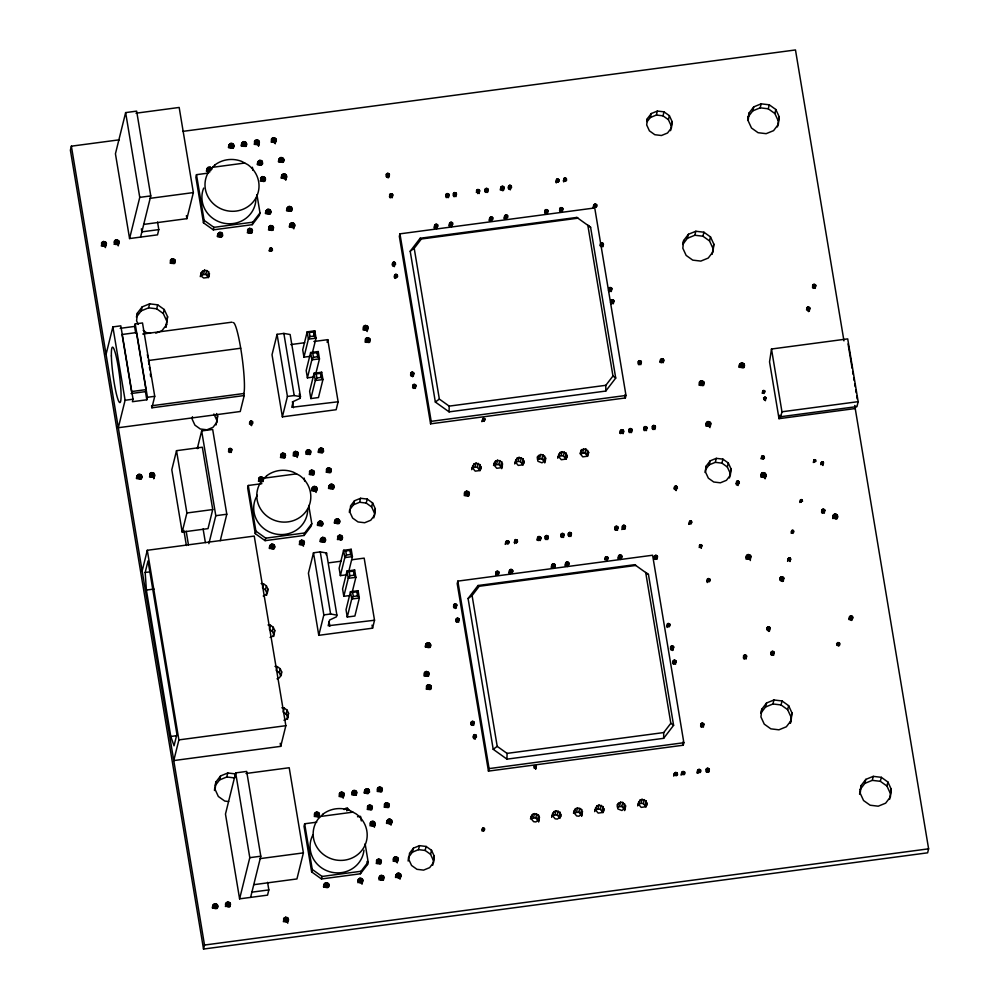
<?xml version="1.0" encoding="UTF-8"?>
<svg xmlns="http://www.w3.org/2000/svg" width="999" height="999" viewBox="0 0 999 999"><rect width="100%" height="100%" fill="white"/><g stroke="black" fill="none" stroke-linecap="round" stroke-linejoin="round"><path stroke-width="1.5" d="M449.1 411.875L449.175 406.118L439.348 399.088L414.21 248.289L421.328 239.011L577.996 218.182L576.835 217.42L420.167 238.249L410.202 251.236L435.339 402.035L449.1 411.875L605.769 391.059L615.721 378.072L590.596 227.26L587.824 225.212L612.961 376.024L615.721 378.072M506.968 759.14L507.042 753.383L497.215 746.365L472.09 595.554L479.195 586.276L635.864 565.446L634.702 564.685L478.034 585.514L468.081 598.501L493.206 749.3L506.968 759.14L663.648 738.323L673.601 725.336L648.463 574.525L645.691 572.477L670.829 723.288L673.601 725.336M605.769 391.059L605.844 385.302L612.961 376.024M663.648 738.323L663.723 732.567L670.829 723.288M106.481 243.581L105.569 245.879L103.034 246.216L101.948 245.442L101.536 242.994L103.534 241.483L105.944 242.407L105.832 246.254M119.193 241.895L118.269 244.181L115.734 244.518L114.648 243.756L114.248 241.308L116.246 239.785L118.644 240.722L119.193 241.895L118.207 245.891M166.084 327.11L167.582 316.708L164.261 309.528L157.68 304.82L149.6 303.846L142.183 306.88L137.412 313.087L136.588 320.829L138.249 324.413M137.038 475.749L137.45 478.196L138.524 478.971L141.071 478.621L141.846 477.609L141.446 475.162L139.036 474.238L137.038 475.749L136.376 478.409M165.921 326.885L167.582 316.708M175.325 260.851L174.413 263.137L171.865 263.474L170.792 262.7L170.379 260.264L172.377 258.741L174.788 259.678L174.663 263.511M154.545 475.924L154.146 473.476L153.059 472.702L150.524 473.039L149.738 474.063L150.15 476.511L151.224 477.272L153.771 476.935L154.545 475.924L153.896 478.583M211.988 169.156L210.364 167.208L207.817 167.545L207.043 168.569L207.442 171.004L209.852 171.94M201.249 272.652L201.923 276.735L203.721 278.022L207.954 277.46L209.253 275.761L208.579 271.678L204.57 270.13L201.249 272.652L200.262 276.648M192.47 416.72L192.195 419.255L194.917 425.149L200.312 428.996L206.943 429.795L213.024 427.31L216.92 422.215L217.607 415.884L216.521 413.524M217.907 233.778L218.319 236.226L219.393 237L221.94 236.663L222.715 235.639L222.302 233.192L219.905 232.268L217.907 233.778L217.245 236.438M229.046 144.805L229.458 147.253L230.532 148.027L233.079 147.69L233.853 146.666L233.454 144.218L231.044 143.294L229.046 144.805L228.396 147.465M197.939 448.489L198.077 447.227M241.758 143.119L242.158 145.567L243.244 146.341L245.779 146.004L246.566 144.98L246.154 142.532L243.756 141.608L241.758 143.119L241.096 145.779M216.071 424.95L217.607 415.884M259.265 143.294L258.853 140.847L257.779 140.072L255.232 140.409L254.458 141.433L254.87 143.881L255.944 144.643L258.479 144.306L259.265 143.294L258.604 145.954M257.854 161.813L258.266 164.261L259.34 165.022L261.875 164.685L262.662 163.674L262.25 161.226L259.852 160.302L257.854 161.813L257.193 164.473M252.497 230.432L251.573 232.717L249.038 233.054L247.952 232.28L247.552 229.845L249.55 228.321L251.948 229.258L251.835 233.092M231.918 449.812L231.306 451.336L229.608 451.56L228.621 449.413L229.957 448.401L231.556 449.026L231.256 452.472M265.509 178.709L265.372 179.97L263.386 181.493L260.976 180.557L260.564 178.109L262.562 176.598L264.972 177.535L264.86 181.368M266.009 210.727L266.408 213.162L267.495 213.936L270.03 213.599L270.816 212.587L270.404 210.14L267.994 209.203L266.009 210.727L265.347 213.386M276.336 139.773L276.199 141.046L274.201 142.557L271.803 141.621L271.391 139.186L273.389 137.662L275.799 138.599L275.687 142.432M279.021 159.003L279.433 161.438L280.507 162.213L283.054 161.875L283.828 160.864L283.429 158.416L281.019 157.48L279.021 159.003L278.371 161.663M273.664 227.622L272.752 229.907L271.528 230.407L269.131 229.47L268.719 227.023L270.717 225.512L273.127 226.436L273.002 230.282M214.46 790.484L214.785 787.474M235.639 773.925L227.772 772.989L220.567 775.936L215.934 781.98L215.122 789.497L218.344 796.49L224.75 801.061L228.684 801.535M281.743 175.3L282.155 177.747L283.229 178.521L285.764 178.184L286.551 177.16L286.139 174.713L283.741 173.789L281.743 175.3L281.081 177.959M287.175 207.904L287.587 210.352L288.661 211.126L291.209 210.789L291.983 209.765L291.571 207.317L289.173 206.393L287.175 207.904L286.513 210.577M212.937 905.194L213.336 907.641L214.423 908.403L215.747 908.566L217.745 907.055L217.332 904.607L214.935 903.67L212.937 905.194L212.275 907.854M289.897 224.213L290.297 226.661L291.383 227.435L293.918 227.085L294.705 226.074L294.293 223.626L291.895 222.702L289.897 224.213L289.235 226.873M263.611 478.921L262.687 481.206L260.152 481.543L259.066 480.781L258.666 478.334L260.652 476.823L263.062 477.747L262.949 481.593M230.582 904.095L229.67 906.38L227.123 906.717L225.499 904.769L225.637 903.508L227.635 901.985L230.032 902.921L229.92 906.755M269.867 545.579L270.279 548.026L271.353 548.801L273.901 548.463L274.675 547.44L274.263 545.004L271.865 544.068L269.867 545.579L269.206 548.251M266.608 595.267L267.844 589.01L266.396 585.876L263.511 583.816L261.164 583.541M267.844 589.01L267.482 592.395L265.397 595.117L263.237 595.991M285.614 455.169L284.703 457.455L282.155 457.792L281.081 457.018L280.669 454.57L282.667 453.059L285.077 453.996L284.952 457.829M273.726 636.475L274.737 630.431L273.289 627.285L270.417 625.224L268.057 624.949M298.314 453.484L297.402 455.769L294.867 456.106L293.781 455.332L293.381 452.884L295.367 451.373L297.777 452.297L297.665 456.143M274.962 666.358L277.31 666.645L280.195 668.693L281.643 671.84L281.281 675.224L279.196 677.934L277.035 678.821M311.026 451.798L310.102 454.083L307.567 454.42L306.481 453.646L306.081 451.198L308.079 449.687L310.477 450.611L310.364 454.458M304.458 542.232L303.534 544.53L300.999 544.867L299.912 544.093L299.513 541.645L301.511 540.134L303.908 541.058L303.796 544.905M312.188 487.887L312.6 490.334L313.674 491.096L316.221 490.759L316.995 489.747L316.596 487.3L314.185 486.363L312.188 487.887L311.538 490.546M287.525 719.292L288.549 713.249L287.1 710.114L284.216 708.054L281.855 707.767M314.423 472.177L313.499 474.463L310.964 474.8L309.877 474.026L309.478 471.578L311.476 470.067L313.873 470.991L313.761 474.837M318.781 449.513L319.193 451.96L320.267 452.734L322.814 452.385L323.589 451.373L323.177 448.926L320.779 448.002L318.781 449.513L318.119 452.172M317.969 522.527L318.369 524.975L319.455 525.749L321.99 525.412L322.777 524.388L322.365 521.94L319.967 521.016L317.969 522.527L317.307 525.187M320.679 538.836L320.542 540.097L322.165 542.045L323.489 542.207L325.487 540.696L325.087 538.249L322.677 537.312L320.679 538.836L320.017 541.495M329.133 485.626L328.996 486.9L330.619 488.848L333.154 488.511L333.941 487.487L333.529 485.052L331.131 484.115L329.133 485.626L328.471 488.299M331.356 469.917L330.444 472.202L327.897 472.539L326.823 471.778L326.411 469.33L328.409 467.807L330.819 468.743L330.694 472.589M288.524 919.305L288.386 920.579L286.388 922.089L283.978 921.165L283.579 918.718L285.564 917.207L287.974 918.131L287.724 923.238M334.902 520.279L334.765 521.54L336.388 523.488L337.712 523.651L339.71 522.14L339.298 519.692L336.9 518.756L334.902 520.279L334.24 522.939M342.57 537.175L342.432 538.436L340.434 539.959L338.024 539.023L337.625 536.575L339.623 535.064L342.02 536.001L341.908 539.835M368.219 327.535L367.307 329.82L364.772 330.157L363.686 329.395L363.286 326.948L365.272 325.424L367.682 326.361L367.57 330.194M349.338 512.387L349.613 509.852M370.267 339.76L369.343 342.058L366.808 342.395L365.721 341.621L365.322 339.173L367.32 337.662L369.717 338.586L369.605 342.432M319.468 814.123L318.544 816.408L316.009 816.745L314.385 814.797L314.523 813.536L316.521 812.012L318.918 812.949L318.806 816.795M389.51 174.725L388.898 176.249L387.2 176.473L386.213 174.338L387.537 173.327L389.148 173.938L388.848 177.385M392.907 195.105L392.295 196.628L390.597 196.853L389.61 194.718L390.934 193.706L392.532 194.318L392.245 197.765M324.126 884.165L323.988 885.439L325.612 887.387L326.935 887.537L328.933 886.026L328.534 883.578L326.124 882.654L324.126 884.165L323.464 886.825M373.788 517.894L375.324 508.828L372.602 502.934L367.207 499.075L360.577 498.289L354.508 500.761L350.599 505.856L349.912 512.2L352.635 518.081L358.029 521.94L364.66 522.739L370.741 520.254L374.637 515.159L375.324 508.828M344.268 794.168L343.356 796.453L340.821 796.79L339.735 796.016L339.323 793.568L341.321 792.057L343.731 792.981L343.619 796.827M356.98 792.482L356.056 794.767L353.521 795.104L352.435 794.33L352.035 791.882L354.033 790.371L356.431 791.295L356.318 795.142M364.735 790.197L365.147 792.644L366.221 793.418L367.545 793.568L369.543 792.057L369.131 789.61L366.733 788.686L364.735 790.197L364.073 792.856M413.973 373.539L413.361 375.062L411.675 375.287L410.676 373.139L412.013 372.127L413.611 372.752L413.324 376.198M416.021 385.764L415.409 387.287L413.711 387.512L412.724 385.364L414.048 384.353L415.659 384.977L415.359 388.424M362.949 880.256L362.025 882.542L359.49 882.879L357.867 880.931L358.004 879.657L360.002 878.146L362.4 879.083L362.949 880.256L361.963 884.252M434.677 225.212L435.676 227.36L437.887 226.461L437.612 224.825L436.014 224.213L434.677 225.212L434.028 227.884M372.402 807.092L371.478 809.377L368.943 809.714L367.857 808.94L367.457 806.505L369.443 804.982L371.853 805.918L371.74 809.752M374.975 824.662L374.575 822.214L373.489 821.44L372.165 821.29L370.167 822.801L370.579 825.249L371.653 826.023L372.977 826.173L374.975 824.662L374.313 827.322M382.38 789.098L381.468 791.383L378.921 791.72L377.297 789.772L377.435 788.511L379.433 786.987L381.843 787.924L381.73 791.757M449.15 194.967L448.539 196.491L446.84 196.716L445.854 194.568L447.177 193.556L448.776 194.181L448.489 197.627M449.587 223.239L450.574 225.387L452.797 224.475L452.522 222.852L450.911 222.228L449.587 223.239L448.926 225.899M381.406 861.138L380.482 863.423L377.947 863.76L376.86 862.986L376.461 860.551L378.459 859.028L380.856 859.964L380.744 863.798M387.113 820.554L387.512 823.001L388.599 823.763L391.133 823.426L391.92 822.414L391.508 819.967L389.098 819.03L387.113 820.554L386.451 823.213M389.335 804.844L388.424 807.13L385.876 807.467L384.802 806.692L384.39 804.245L386.388 802.734L388.786 803.658L388.673 807.504M456.593 193.981L455.981 195.504L454.295 195.729L453.296 193.581L454.632 192.57L456.231 193.194L455.944 196.641M384.116 877.447L383.204 879.732L380.656 880.069L379.033 878.121L379.17 876.847L381.168 875.336L383.579 876.26L383.466 880.107M396.116 874.6L395.979 875.861L397.602 877.809L398.926 877.971L400.924 876.46L400.512 874.013L398.114 873.089L396.116 874.6L395.454 877.259M398.339 858.89L397.427 861.175L394.88 861.513L393.256 859.565L393.394 858.291L395.392 856.78L397.802 857.704L397.677 861.55M425.836 644.18L426.248 646.615L427.322 647.389L428.658 647.552L430.644 646.041L430.244 643.593L427.834 642.657L425.836 644.18L425.187 646.84M479.807 190.896L479.195 192.42L477.497 192.645L476.511 190.497L477.834 189.485L479.445 190.11L479.145 193.556M408.129 861.038L408.541 857.229L412.437 852.135L413.436 848.139L419.505 845.654L426.136 846.453L431.531 850.311L434.253 856.193L433.566 862.537L429.657 867.631L423.588 870.117L416.958 869.317L411.563 865.459L408.841 859.577L409.528 853.233L413.436 848.139M429.183 673.563L428.259 675.848L425.724 676.186L424.637 675.411L424.238 672.964L426.236 671.453L428.633 672.389L428.521 676.223M431.381 686.763L430.457 689.048L427.922 689.385L426.848 688.623L426.436 686.176L428.434 684.665L430.831 685.589L430.719 689.435M488.274 189.76L487.662 191.284L485.964 191.521L484.977 189.373L486.301 188.361L487.912 188.986L487.612 192.432M489.735 217.907L490.721 220.042L492.932 219.143L492.657 217.507L491.058 216.895L489.735 217.907L489.073 220.567M500.899 187.25L501.885 189.398L504.095 188.499L503.833 186.863L502.222 186.239L500.899 187.25L500.237 189.922M456.93 605.294L455.507 607.155L453.908 606.53L453.633 604.907L454.97 603.896L456.568 604.507L456.268 607.954M469.418 493.231L468.506 495.516L465.959 495.854L464.335 493.906L464.473 492.644L466.471 491.121L468.868 492.057L468.756 495.891M472.689 465.684L472.452 467.832L475.212 471.141L479.532 470.579L480.869 468.843L480.169 464.685L476.086 463.099L474.013 463.948L472.028 468.344M432.717 865.259L434.253 856.193M459.303 619.567L457.879 621.415L456.281 620.804L456.006 619.168L457.342 618.156L458.941 618.781L458.653 622.227M482.592 419.031L483.329 420.641L484.99 419.967L484.79 418.743L482.979 418.519L481.93 421.703M504.632 215.921L505.631 218.069L507.842 217.158L507.567 215.534L505.969 214.91L504.632 215.921L503.971 218.581M494.205 462.824L493.968 464.972L496.728 468.294L501.048 467.719L502.372 465.984L501.685 461.825L497.589 460.239L495.529 461.088L493.543 465.484M474.338 722.714L472.914 724.575L471.303 723.95L471.041 722.327L472.365 721.315L473.976 721.94L473.676 725.386M499.088 572.614L497.677 574.475L496.066 573.851L495.791 572.215L497.127 571.203L498.726 571.828L498.439 575.274M505.869 541.72L506.855 543.868L509.065 542.957L508.791 541.333L507.192 540.709L505.869 541.72L505.207 544.38M515.709 459.965L515.484 462.112L518.244 465.434L522.552 464.86L523.888 463.124L523.189 458.966L519.105 457.38L517.032 458.229L515.047 462.624M509.515 570.392L510.514 572.539L512.724 571.64L512.45 570.004L510.851 569.38L509.515 570.392L508.853 573.064M548.076 210.976L547.464 212.5L545.766 212.725L544.78 210.589L546.103 209.578L547.714 210.19L547.415 213.649M562.974 209.003L562.362 210.527L560.676 210.752L559.677 208.604L561.013 207.592L562.612 208.217L562.325 211.663M545.392 460.264L545.629 458.104L542.869 454.795L540.621 454.52L537.225 457.105L537.912 461.263L542.007 462.837L545.392 460.264L544.742 462.924M537.624 537.499L538.611 539.647L540.821 538.736L540.559 537.112L538.948 536.488L537.624 537.499L536.962 540.159M548.376 536.9L547.764 538.424L546.066 538.648L545.079 536.5L546.403 535.501L548.014 536.113L547.714 539.56M558.728 454.245L558.503 456.393L561.263 459.715L565.584 459.14L566.908 457.405L566.208 453.246L562.125 451.673L560.064 452.51L558.079 456.905M551.86 564.772L552.847 566.908L555.069 566.008L554.795 564.373L553.196 563.761L551.86 564.772L551.198 567.432M593.718 205.082L594.717 207.23L596.927 206.318L596.653 204.695L595.054 204.071L593.718 205.082L593.056 207.742M531.106 816.208L530.869 818.356L533.628 821.678L535.889 821.94L539.273 819.367L538.586 815.209L534.502 813.623L532.43 814.472L530.444 818.868M536.363 766.633L535.901 767.781L534.627 767.944L533.891 766.345L536.088 766.046L535.701 769.305M564.21 534.802L562.787 536.65L561.188 536.026L560.914 534.403L562.237 533.391L563.848 534.015L563.548 537.462M565.671 562.937L566.658 565.072L568.868 564.173L568.593 562.537L566.995 561.925L565.671 562.937L565.009 565.596M571.578 533.816L570.154 535.676L568.556 535.052L568.281 533.429L569.605 532.417L571.216 533.029L570.916 536.475M600.449 245.429L600.699 243.119L603.109 243.406L602.859 245.717L601.161 245.941M588.648 452.397L587.087 456.281L582.767 456.855L580.007 453.534L581.568 449.65L585.889 449.075L588.648 452.397L587.662 456.381L584.902 453.071L580.581 453.646L581.568 449.65M552.609 813.348L552.385 815.496L555.144 818.818L557.392 819.08L560.789 816.508L560.089 812.349L556.006 810.776L553.946 811.613L551.96 816.008M611.962 288.898L611.351 290.422L609.652 290.647L608.666 288.499L609.989 287.487L611.6 288.112L611.301 291.558M613.998 301.124L613.386 302.647L611.688 302.872L610.701 300.724L612.025 299.725L613.636 300.337L613.336 303.783M647.389 118.619L646.703 124.962L649.425 130.857L654.82 134.715L661.45 135.502L667.532 133.017L671.428 127.922L672.115 121.591L669.392 115.697L663.998 111.838L657.367 111.051L651.298 113.536L647.389 118.619L646.728 121.291M574.125 810.489L573.888 812.637L576.648 815.958L578.908 816.22L582.305 813.648L581.605 809.49L577.522 807.916L575.449 808.753L573.463 813.149M620.404 430.669L621.403 432.817L623.613 431.918L623.339 430.282L621.74 429.657L620.404 430.669L619.755 433.341M618.156 527.622L616.733 529.482L615.134 528.858L614.86 527.235L616.183 526.223L617.794 526.848L617.494 530.294M618.593 555.894L619.592 558.041L621.803 557.142L621.528 555.506L619.929 554.895L618.593 555.894L617.931 558.566M632.167 429.945L631.568 431.468L629.87 431.693L628.883 429.545L630.207 428.534L631.805 429.158L631.518 432.604M641.458 362.05L640.846 363.574L639.16 363.798L638.161 361.65L639.497 360.639L641.096 361.263L640.809 364.71M625.611 526.635L624.188 528.496L622.577 527.872L622.315 526.236L623.638 525.237L625.249 525.849L624.949 529.295M595.641 807.629L595.404 809.789L598.164 813.099L602.484 812.524L603.808 810.788L603.121 806.63L599.025 805.057L596.965 805.893L594.979 810.289M670.579 130.657L672.115 121.591M647.077 427.959L645.654 429.82L644.055 429.195L643.781 427.572L645.117 426.561L646.715 427.172L646.415 430.619M660.514 359.69L661.513 361.825L663.723 360.926L663.448 359.29L661.85 358.678L660.514 359.69L659.852 362.35M655.544 426.835L654.932 428.359L653.246 428.583L652.247 426.436L653.583 425.437L655.182 426.049L654.894 429.495M683.666 240.497L682.829 248.227L686.151 255.419L692.732 260.127L700.811 261.089L708.229 258.067L712.999 251.848L713.823 244.118L710.501 236.925L703.92 232.218L695.841 231.256L688.423 234.278L683.666 240.497L682.679 244.493L687.437 238.274L688.423 234.278M625.324 807.929L625.549 805.781L622.789 802.459L620.541 802.197L617.145 804.769L617.844 808.928L621.927 810.514L625.324 807.929L624.662 810.601M657.629 556.705L657.017 558.241L655.319 558.466L654.333 556.318L655.656 555.307L657.267 555.931L656.967 559.378M638.661 801.91L638.423 804.07L641.183 807.379L645.504 806.805L646.828 805.069L646.141 800.911L642.057 799.337L639.984 800.174L637.999 804.57M712.175 254.295L713.823 244.118M673.85 647.29L672.427 649.15L670.829 648.526L670.554 646.902L671.877 645.891L673.488 646.503L673.189 649.962M704.233 382.867L703.308 385.152L700.774 385.502L699.687 384.727L699.288 382.28L701.286 380.769L703.683 381.693L703.571 385.539M689.447 521.69L690.197 523.301L691.857 522.627L691.108 521.016L689.834 521.178L688.786 524.363M676.223 661.563L674.8 663.411L673.201 662.799L672.926 661.163L674.263 660.152L675.861 660.776L675.561 664.223M705.044 472.452L705.319 469.917M706.305 465.921L705.619 472.265L708.341 478.146L713.736 482.005L720.366 482.804L726.435 480.319L730.344 475.224L731.031 468.881L728.308 462.999L722.914 459.14L716.283 458.341L710.202 460.826L706.305 465.921L705.644 468.581M711.026 423.626L710.102 425.911L707.567 426.248L705.943 424.3L706.081 423.039L708.079 421.528L710.476 422.452L710.364 426.298M674.325 773.463L675.324 775.611L677.534 774.7L677.26 773.076L675.661 772.452L674.325 773.463L673.676 776.123M747.677 120.167L749 113.074L753.758 106.868L761.176 103.834L769.255 104.808L775.836 109.515L779.158 116.696L778.321 124.425L773.563 130.644L766.146 133.666L758.066 132.705L751.485 127.997L748.164 120.817L749 113.074M701.922 545.654L701.46 546.803L700.199 546.965L699.45 545.367L701.648 545.067L701.261 548.326M681.693 772.489L682.692 774.625L684.902 773.726L684.627 772.09L683.029 771.478L681.693 772.489L681.043 775.149M739.585 364.423L739.46 365.696L741.083 367.644L743.618 367.307L744.405 366.283L743.993 363.836L741.583 362.912L739.585 364.423L738.935 367.083M697.614 770.366L698.613 772.514L700.823 771.615L700.549 769.979L698.95 769.355L697.614 770.366L696.965 773.026M729.495 477.947L731.031 468.881M704.033 724.525L702.609 726.373L701.011 725.761L700.736 724.125L702.06 723.114L703.671 723.738L703.371 727.185M777.497 126.873L779.158 116.696M709.39 769.642L708.778 771.166L707.08 771.39L706.093 769.242L707.417 768.231L709.028 768.855L708.728 772.302M766.058 398.064L764.997 399.463L763.785 398.988L763.586 397.777L765.783 397.477L765.396 400.736M751.098 556.618L750.187 558.903L747.639 559.24L746.016 557.292L746.153 556.031L748.151 554.507L750.561 555.444L750.311 560.551M765.871 475.911L765.459 473.476L764.385 472.702L761.85 473.039L761.063 474.05L760.926 475.324L762.549 477.272L763.873 477.435L765.871 475.911L765.209 478.583M746.777 656.355L746.166 657.879L744.467 658.104L743.481 655.956L744.804 654.944L746.415 655.569L746.116 659.015M770.217 628.234L768.805 630.094L767.195 629.47L766.92 627.847L768.256 626.835L769.854 627.447L769.567 630.893M761.775 709.228L760.938 716.957L764.26 724.138L770.841 728.845L778.92 729.819L786.338 726.785L791.108 720.579L791.932 712.836L788.623 705.656L782.042 700.948L773.95 699.987L766.533 703.009L761.775 709.228L760.788 713.224L765.546 707.005L766.533 703.009M809.977 308.404L809.365 309.927L807.679 310.152L806.68 308.017L808.016 307.005L809.615 307.617L809.327 311.076M774.3 652.697L772.876 654.545L771.278 653.933L771.003 652.297L772.327 651.286L773.938 651.91L773.638 655.356M784.003 578.496L782.229 580.819L780.219 580.032L779.882 577.996L781.555 576.735L783.553 577.509L783.353 581.156M815.896 285.702L815.284 287.237L813.586 287.462L812.599 285.314L813.923 284.303L815.534 284.927L815.234 288.374M788.211 558.566L788.96 560.164L790.621 559.49L789.872 557.879L788.611 558.054L787.562 561.226M790.284 723.026L791.932 712.836M823.601 462.824L823.139 463.973L821.865 464.135L821.128 462.537L823.326 462.237L822.939 465.497M824.974 510.551L823.551 512.412L821.94 511.788L821.678 510.164L823.001 509.153L824.612 509.777L824.312 513.224M837.836 516.096L837.699 517.37L835.701 518.881L833.303 517.944L832.891 515.509L834.889 513.986L837.299 514.922L837.174 518.756M849.5 616.87L850.486 619.018L852.696 618.106L852.434 616.483L850.823 615.859L849.5 616.87L848.838 619.53M859.577 794.23L861.063 785.601L865.833 779.382L873.251 776.36L881.33 777.322L887.911 782.03L891.233 789.222L890.396 796.952L885.638 803.171L878.221 806.193L870.141 805.219L863.548 800.524L860.239 793.331L861.063 785.601M889.572 799.4L891.233 789.222M119.343 139.81L71.379 146.179L70.392 150.175L203.521 949.05L927.621 852.821L928.608 848.825L854.719 405.469M140.572 237.1L150.774 195.904L136.638 111.126L125.637 112.6L115.434 153.784L129.57 238.561L157.517 234.852L158.804 229.608L157.542 222.04M102.323 241.97L101.336 245.966L103.871 245.629L105.494 247.577M102.547 245.467L103.534 241.483M103.871 245.629L104.858 241.633M104.957 246.403L105.944 242.407M114.361 242.944L115.022 240.284M114.036 244.28L115.247 243.781L116.246 239.785M118.644 240.722L117.657 244.718L116.583 243.943L117.57 239.947M129.57 238.561L139.76 197.377L125.637 112.6M106.069 354.358L112.875 326.898L120.817 325.836L133.042 399.2L132.417 401.698L146.816 399.787L147.44 397.29L135.215 323.926L142.507 322.952L154.733 396.316L151.898 407.804L244.206 395.542L243.868 393.506A36.551 4.171 82.4 0 0 241.446 352.859A36.551 4.171 82.4 0 0 233.192 322.64M137.412 313.087L136.426 317.083L141.196 310.876L142.183 306.88M135.727 333.216L134.59 326.423L135.215 323.926M112.875 326.898L125.1 400.262L118.294 427.722L240.247 411.513L244.206 395.542M141.196 310.876L148.614 307.842L149.6 303.846M166.596 320.704L163.274 313.524L156.693 308.816L157.68 304.82M171.166 259.24L170.18 263.237L172.715 262.899L173.789 263.674L174.788 259.678M171.391 262.737L172.377 258.741M172.715 262.899L173.701 258.903M208.566 173.064L196.491 174.675L195.866 177.173L203.471 222.814L213.299 229.845L252.26 224.675L259.365 215.397L259.99 212.899L256.943 194.63M163.274 313.524L164.261 309.528M143.719 224.4L186.913 218.656L193.356 192.582L179.171 107.455L135.989 113.199M146.816 399.787L145.454 391.633L145.954 389.635L136.451 332.58L122.053 334.49L131.556 391.558L145.954 389.635M206.381 171.229L207.043 168.569M207.817 167.545L206.83 171.541L209.378 171.204L210.364 167.208M208.042 171.041L209.041 167.045M210.777 170.642L211.438 167.982M137.163 477.397L137.825 474.725M136.838 478.721L138.049 478.221L139.036 474.238M141.446 475.162L140.447 479.158L139.373 478.384L140.359 474.388M203.471 222.814L204.096 220.329L196.491 174.675M141.321 479.008L141.983 476.336M229.832 143.794L228.846 147.79L231.381 147.44L232.467 148.214L233.454 144.218M230.057 147.29L231.044 143.294M150.524 473.039L149.538 477.035L152.073 476.698L153.159 477.472L154.146 473.476M231.381 147.44L232.367 143.456M150.749 476.535L151.736 472.539M202.547 270.954L201.561 274.95L205.794 274.388L208.504 277.635L209.49 273.639M152.073 476.698L153.059 472.702M233.341 148.064L233.991 145.404M213.299 229.845L213.923 227.347L204.096 220.329M203.584 274.126L204.57 270.13M153.696 478.646L154.683 474.65M205.794 274.388L206.781 270.392M207.592 275.674L208.579 271.678M218.694 232.755L217.695 236.751L220.242 236.413L221.316 237.188L222.302 233.192M218.918 236.263L219.905 232.268M242.532 142.095L241.546 146.091L244.081 145.754L245.167 146.528L246.154 142.532M220.242 236.413L221.229 232.417M242.757 145.604L243.756 141.608M244.081 145.754L245.08 141.758M246.041 146.378L246.703 143.719M142.17 570.953L147.29 550.287L254.245 536.076L285.851 725.686L280.731 746.353L173.764 760.564L178.883 739.897L147.29 550.287M145.167 572.489L148.027 560.938L176.91 734.24L174.051 745.803L170.792 736.475L146.391 590.059L145.167 572.489L149.725 571.89M176.523 450.674L171.803 469.755L182.18 532.067L208.017 528.633L212.737 509.552L202.347 447.24L176.523 450.674L186.9 512.986L182.18 532.067M255.232 140.409L254.245 144.405L256.793 144.068L257.867 144.843L258.853 140.847M255.469 143.906L256.456 139.922M256.793 144.068L257.779 140.072M258.416 146.016L259.403 142.02M258.629 160.789L257.642 164.785L260.19 164.448L261.263 165.222L262.25 161.226M258.866 164.286L259.852 160.302M260.19 164.448L261.176 160.452M248.326 228.821L247.34 232.817L249.887 232.48L250.961 233.254L251.948 229.258M261.351 177.098L260.364 181.094L262.899 180.757L263.986 181.518L264.972 177.535M248.551 232.317L249.55 228.321M261.576 180.594L262.562 176.598M272.178 138.162L271.191 142.158L273.726 141.821L275.349 143.769M249.887 232.48L250.874 228.484M272.402 141.658L273.389 137.662M262.899 180.757L263.886 176.761M252.26 224.675L252.872 222.178L259.99 212.899M197.303 448.576L201.661 430.919L212.675 429.458L226.798 514.235L220.255 540.709M273.726 141.821L274.713 137.825M274.812 142.595L275.799 138.599M266.783 209.703L265.796 213.699L268.331 213.361L269.418 214.136L270.404 210.14M279.807 157.979L278.821 161.975L281.356 161.638L282.442 162.412L283.429 158.416M267.008 213.199L267.994 209.203M280.032 161.476L281.019 157.48M268.331 213.361L269.33 209.365M281.356 161.638L282.342 157.642M270.292 213.973L270.954 211.313M283.316 162.25L283.966 159.59M269.505 226.011L268.519 229.995L271.054 229.658L272.128 230.432L273.127 226.436M282.517 174.288L281.531 178.272L284.078 177.934L285.702 179.882L286.688 175.899M269.73 229.508L270.717 225.512M282.754 177.785L283.741 173.789M271.054 229.658L272.04 225.674M284.078 177.934L285.065 173.951M285.152 178.709L286.139 174.713M285.889 179.82L286.551 177.16M269.093 250.936L270.554 247.939L272.165 248.564L272.44 250.2L271.104 251.211L269.505 250.587L269.755 248.276M269.905 250.612L270.554 247.939M270.779 250.712L271.441 248.052M271.503 251.224L272.165 248.564M287.962 206.893L286.963 210.889L289.51 210.552L290.584 211.313L291.571 207.317M228.484 451.398L229.146 448.738M288.187 210.389L289.173 206.393M228.958 452.397L229.957 448.401M289.51 210.552L290.497 206.556M229.845 452.497L230.831 448.514M230.894 451.685L231.556 449.026M208.878 543.643L215.796 515.696L201.661 430.919M291.458 211.164L292.12 208.504M290.672 223.189L289.685 227.185L292.22 226.848L293.843 228.796L294.842 224.8M290.896 226.686L291.895 222.702M292.22 226.848L293.219 222.852M293.306 227.622L294.293 223.626M249.463 424.026L250.924 421.029L252.535 421.653L252.797 423.289L250.587 424.188L249.513 422.889L250.112 421.366M250.274 423.701L250.924 421.029M250.824 425.137L251.81 421.141M251.548 425.649L252.535 421.653M338.124 401.773L291.783 407.292L293.207 401.548L300.062 398.351L300.487 396.64L290.135 334.515L283.853 333.416L277.073 334.328L272.028 354.745L282.38 416.858L336.151 409.715L338.124 401.773L327.772 339.66L313.898 341.496M261.875 483.678L248.276 485.477L247.665 487.974L255.269 533.628L265.097 540.659L304.058 535.476L311.164 526.198L311.788 523.701L308.741 505.444M258.454 481.306L259.44 477.31M260.652 476.823L259.665 480.806L262.075 481.743M260.989 480.969L261.988 476.973M262.4 480.407L263.062 477.747M282.38 416.858L287.425 396.441L277.073 334.328M255.269 533.628L255.894 531.131L248.276 485.477M303.946 357.155L308.416 339.111L310.002 336.576L309.328 332.505L307.18 331.843L302.722 349.812L303.946 357.155L310.052 356.343M281.456 453.558L280.469 457.554L283.004 457.217L284.078 457.979L285.077 453.996M281.681 457.055L282.667 453.059M283.004 457.217L283.991 453.221M314.061 333.828L314.797 330.831L307.18 331.843L308.416 339.111L316.021 338.174L314.797 330.831L313.561 331.943L309.328 332.505M265.097 540.659L265.722 538.161L255.894 531.131M312.312 353.147L316.021 338.174L314.235 336.014L313.561 331.943M307.405 377.859L311.863 359.815L313.461 357.28L312.774 353.209L310.627 352.547L306.181 370.529L307.405 377.859L313.499 377.048M270.654 544.567L269.655 548.563L270.879 548.064L273.276 548.988L274.263 545.004M294.156 451.873L293.169 455.869L295.704 455.532L297.327 457.48M270.879 548.064L271.865 544.068M294.38 455.369L295.367 451.373M272.203 548.226L273.189 544.23M263.511 583.816L262.525 587.812L265.397 589.872L266.858 593.006M315.759 373.851L319.468 358.878L318.244 351.536L310.627 352.547L311.863 359.815L319.468 358.878L317.694 356.718L317.008 352.647L318.244 351.536M295.704 455.532L296.691 451.536M215.272 784.64L215.934 781.98M310.851 398.564L315.322 380.519L316.908 377.984L316.221 373.913L314.073 373.251L309.628 391.233L310.851 398.564L318.469 397.552L322.927 379.583L321.703 372.24L314.073 373.251L315.322 380.519L322.927 379.583L321.141 377.422L320.467 373.351L321.703 372.24M296.79 456.293L297.777 452.297M274.151 548.838L274.812 546.178M265.397 589.872L266.396 585.876M327.11 342.307L327.772 339.66M214.947 785.963L219.58 779.919L220.567 775.936M306.206 452.847L306.855 450.187M219.58 779.919L226.785 776.985L227.772 772.989M305.869 454.17L307.093 453.683L308.079 449.687M310.477 450.611L309.49 454.607L308.416 453.833L309.403 449.837M270.417 625.224L269.43 629.22L272.302 631.281L273.751 634.415L274.737 630.431M310.252 470.566L309.265 474.55L311.813 474.213L312.887 474.987L313.873 470.991M250.612 897.389L260.801 856.205L246.678 771.428L235.664 772.889L225.474 814.073L239.598 898.85L267.545 895.141L268.843 889.909L267.582 882.329M235.314 775.261L234.653 777.921L226.785 776.985M310.477 474.063L311.476 470.067M272.302 631.281L273.289 627.285M311.813 474.213L312.799 470.217M386.064 176.311L386.725 173.651M386.551 177.322L387.537 173.327M319.568 448.489L318.569 452.485L321.116 452.147L322.19 452.922L323.177 448.926M387.437 177.422L388.424 173.426M319.792 451.985L320.779 448.002M388.149 177.934L389.148 173.938M321.116 452.147L322.103 448.151M312.312 489.522L312.974 486.863M300.287 540.621L299.3 544.617L301.848 544.28L303.471 546.228M311.988 490.859L313.199 490.359L314.185 486.363M300.512 544.118L301.511 540.134M316.146 492.47L314.523 490.521L315.509 486.525M301.848 544.28L302.834 540.284M304.058 535.476L304.67 532.979L311.788 523.701M315.609 491.296L316.596 487.3M213.711 904.17L212.725 908.166L213.936 907.666L216.346 908.603L217.332 904.607M302.922 545.054L303.908 541.058M316.483 491.133L317.133 488.474M389.46 196.691L390.122 194.031M203.521 949.05L204.508 945.054L71.379 146.179M213.936 907.666L214.935 903.67M389.947 197.702L390.934 193.706M390.834 197.802L391.82 193.806M215.272 907.829L216.259 903.833M391.883 196.99L392.532 194.318M217.22 908.453L217.882 905.781M277.31 666.645L276.323 670.629L279.208 672.689L280.657 675.836L281.643 671.84M326.211 472.302L327.197 468.306M328.409 467.807L327.422 471.803L329.82 472.739L330.819 468.743M364.061 325.924L363.074 329.92L365.609 329.583L367.232 331.531M328.746 471.965L329.732 467.969M279.208 672.689L280.195 668.693M364.285 329.42L365.272 325.424M365.609 329.583L366.596 325.587M318.743 521.503L317.757 525.499L320.304 525.162L321.378 525.936L322.365 521.94M366.695 330.357L367.682 326.361M318.968 525.012L319.967 521.016M226.423 902.484L225.424 906.48L226.648 905.981L229.046 906.917L230.032 902.921M329.907 484.615L328.921 488.611L331.468 488.274L332.542 489.035L333.529 485.052M366.096 338.149L365.11 342.145L367.657 341.808L368.731 342.582L369.717 338.586M374.525 620.242L328.184 625.761L329.608 620.017L336.463 616.82L336.888 615.109L326.536 552.984L320.254 551.885L313.486 552.797L308.429 573.214L318.781 635.327L372.565 628.184L374.525 620.242L364.173 558.129L351.848 559.765M320.304 525.162L321.291 521.166M226.648 905.981L227.635 901.985M330.132 488.111L331.131 484.115M366.321 341.646L367.32 337.662M227.972 906.143L228.958 902.147M331.468 488.274L332.455 484.278M367.657 341.808L368.643 337.812M322.252 525.786L322.914 523.126M333.416 488.886L334.078 486.226M321.466 537.812L320.479 541.808L323.014 541.47L324.088 542.245L325.087 538.249M321.69 541.308L322.677 537.312M323.014 541.47L324.001 537.474M392.207 265.072L393.668 262.075L395.279 262.7L395.554 264.335L393.331 265.235L392.257 263.936L392.869 262.412M399.95 233.841L399.338 236.338L430.581 423.838L625.362 397.952L625.986 395.454L594.742 207.954L399.95 233.841L431.193 421.341L430.581 423.838M393.019 264.747L393.668 262.075M324.962 542.082L325.624 539.423M284.216 708.054L283.229 712.05L286.101 714.098L287.562 717.245L288.549 713.249M394.555 262.188L393.569 266.184L392.682 266.071M394.293 266.696L395.279 262.7M239.598 898.85L249.8 857.666L235.664 772.889M286.101 714.098L287.1 710.114M394.243 277.297L395.716 274.313L397.315 274.925L397.59 276.561L395.367 277.46L394.293 276.161L394.905 274.638M326.111 554.707L326.536 552.984M394.717 278.296L395.716 274.313M335.689 519.255L334.69 523.251L337.237 522.914L338.311 523.688L339.298 519.692M395.604 278.409L396.591 274.413M335.914 522.752L336.9 518.756M396.653 277.585L397.315 274.925M337.237 522.914L338.224 518.918M339.185 523.526L339.847 520.866M338.399 535.564L337.412 539.56L339.947 539.223L341.034 539.984L342.02 536.001M338.624 539.06L339.623 535.064M339.947 539.223L340.946 535.227M318.781 635.327L323.838 614.909L313.486 552.797M350.387 508.828L353.509 504.757L354.508 500.761M340.359 575.624L344.817 557.579L346.416 555.044L345.729 550.973L343.581 550.312L339.136 568.281L340.359 575.624L346.453 574.812M353.509 504.757L359.59 502.272L360.577 498.289M348.726 571.615L352.422 556.63L351.198 549.3L343.581 550.312L344.817 557.579L352.422 556.63L350.649 554.482L349.962 550.412L351.198 549.3M374.338 512.812L371.616 506.93L366.221 503.071L367.207 499.075M434.54 227.198L435.202 224.538M343.806 596.328L348.276 578.284L349.862 575.749L349.188 571.678L347.028 571.016L342.582 588.985L343.806 596.328L349.9 595.516M436.014 224.213L435.027 228.197L435.901 228.309L436.9 224.313M436.625 228.821L437.612 224.825M445.704 196.553L446.366 193.893M446.191 197.552L447.177 193.556M447.077 197.665L448.064 193.669M448.126 196.84L448.776 194.181M371.616 506.93L372.602 502.934M352.172 592.32L355.881 577.347L354.657 570.004L347.028 571.016L348.276 578.284L355.881 577.347L354.096 575.187L353.421 571.116L354.657 570.004M347.252 617.032L351.723 598.988L353.309 596.453L352.635 592.382L350.487 591.72L346.041 609.702L347.252 617.032L354.882 616.021L359.328 598.051L358.104 590.709L350.487 591.72L351.723 598.988L359.328 598.051L357.542 595.891L356.868 591.82L358.104 590.709M453.159 195.567L453.821 192.894M453.646 196.566L454.632 192.57M454.533 196.666L455.519 192.67M410.539 375.124L411.201 372.465M411.026 376.123L412.013 372.127M455.581 195.854L456.231 193.194M411.913 376.223L412.899 372.24M449.45 225.225L450.112 222.552M412.624 376.748L413.611 372.752M450.911 222.228L449.925 226.224L450.811 226.323L451.798 222.327M451.536 226.835L452.522 222.852M412.587 387.35L413.236 384.69M316.745 822.177L304.658 823.775L304.033 826.273L311.651 871.927L321.478 878.958L360.427 873.775L367.545 864.497L368.156 862L365.122 843.743M413.062 388.349L414.048 384.353M413.948 388.461L414.935 384.465M414.997 387.637L415.659 384.977M284.353 917.694L283.366 921.69L285.901 921.353L286.988 922.127L287.974 918.131M284.578 921.19L285.564 917.207M285.901 921.353L286.9 917.357M246.016 773.488L289.211 767.744L303.396 852.884L296.94 878.945L253.758 884.689M315.297 812.512L314.31 816.508L316.858 816.171L317.932 816.945L318.918 812.949M315.534 816.008L316.521 812.012M316.858 816.171L317.844 812.175M476.361 192.482L477.023 189.822M477.172 192.145L477.834 189.485M477.734 193.581L478.721 189.585M478.783 192.77L479.445 190.11M311.651 871.927L312.262 869.43L304.658 823.775M484.84 191.358L485.489 188.686M485.314 192.357L486.301 188.361M486.201 192.457L487.187 188.461M487.25 191.646L487.912 188.986M340.11 792.557L339.123 796.553L341.658 796.215L343.281 798.164M340.334 796.053L341.321 792.057M341.658 796.215L342.645 792.219M321.478 878.958L322.09 876.46L312.262 869.43M342.744 796.977L343.731 792.981M324.912 883.141L323.926 887.137L325.137 886.637L327.535 887.574L328.534 883.578M489.585 219.88L490.247 217.22M325.137 886.637L326.124 882.654M490.072 220.891L491.058 216.895M491.283 219.655L491.945 216.995M326.461 886.8L327.447 882.804M492.007 220.18L492.657 217.507M346.828 810.901L347.49 808.241L346.154 808.079L344.168 809.59M500.761 189.236L501.411 186.576M328.409 887.424L329.071 884.752M502.222 186.239L501.236 190.235L502.122 190.347L503.109 186.351M352.16 793.531L352.809 790.871M351.823 794.854L353.034 794.367L354.033 790.371M502.847 190.859L503.833 186.863M503.533 190.31L504.195 187.65M356.431 791.295L355.444 795.291L354.37 794.517L355.357 790.521M508.216 188.249L509.677 185.252L511.288 185.876L511.55 187.5L509.34 188.411L508.254 187.113L508.866 185.589M509.015 187.912L509.677 185.252M510.564 185.364L509.577 189.348L508.691 189.248M510.289 189.872L511.288 185.876M504.495 217.907L505.157 215.247M504.982 218.906L505.969 214.91M506.193 217.682L506.843 215.022M365.522 789.173L364.523 793.169L367.07 792.831L368.144 793.606L369.131 789.61M506.905 218.194L507.567 215.534M365.746 792.669L366.733 788.686M367.07 792.831L368.057 788.835M368.231 805.481L367.245 809.477L369.78 809.14L370.866 809.914L371.853 805.918M368.456 808.978L369.443 804.982M369.78 809.14L370.779 805.144M378.221 787.487L377.235 791.483L379.77 791.146L380.856 791.92L381.843 787.924M378.446 790.983L379.433 786.987M370.292 824.45L370.954 821.79M369.967 825.773L371.178 825.286L372.165 821.29M379.77 791.146L380.756 787.15M358.129 881.305L358.778 878.645M360.427 873.775L361.051 871.278L368.156 862M374.575 822.214L373.576 826.21L372.502 825.436L373.489 821.44M357.792 882.641L359.016 882.142L360.002 878.146M362.4 879.083L361.413 883.066L360.339 882.304L361.326 878.308M374.45 826.061L375.112 823.401M385.177 803.233L384.178 807.229L386.725 806.88L387.799 807.654L388.786 803.658M385.402 806.73L386.388 802.734M426.623 643.156L425.636 647.152L428.171 646.815L429.258 647.589L430.244 643.593M386.725 806.88L387.712 802.896M482.317 421.191L482.979 418.519M426.848 646.653L427.834 642.657M465.259 491.62L464.26 495.616L466.808 495.279L467.882 496.053L468.868 492.057M482.929 420.941L483.591 418.281M483.591 421.016L484.253 418.356M465.484 495.117L466.471 491.121M428.171 646.815L429.158 642.819M484.128 421.403L484.79 418.743M471.703 469.667L474.013 463.948M466.808 495.279L467.794 491.283M377.235 859.527L376.248 863.523L378.796 863.186L379.87 863.96L380.856 859.964M430.132 647.427L430.781 644.767M387.225 822.189L387.887 819.53M473.026 467.944L475.099 467.095L476.086 463.099M377.472 863.024L378.459 859.028M425.012 671.952L424.026 675.948L426.561 675.611L427.647 676.373L428.633 672.389M386.9 823.526L388.112 823.026L389.098 819.03M378.796 863.186L379.782 859.19M425.237 675.449L426.236 671.453M391.059 825.137L389.435 823.188L390.434 819.192M481.093 466.683L480.107 470.679L477.347 467.37L478.334 463.374M426.561 675.611L427.56 671.615M390.522 823.963L391.508 819.967M391.396 823.813L392.058 821.141M479.183 468.681L480.169 464.685M379.957 875.836L378.971 879.819L381.506 879.482L382.592 880.256L383.579 876.26M426.223 689.148L427.21 685.152M544.642 212.575L545.292 209.902M380.182 879.332L381.168 875.336M428.434 684.665L427.447 688.648L429.845 689.585L430.831 685.589M545.117 213.574L546.103 209.578M546.003 213.674L546.99 209.678M381.506 879.482L382.492 875.499M428.771 688.811L429.757 684.814M547.052 212.862L547.714 210.19M555.806 181.918L557.28 178.933L558.878 179.545L559.153 181.181L557.817 182.193L556.218 181.568L556.468 179.258M457.829 581.118L457.205 583.603L488.449 771.103L683.241 745.217L683.853 742.719L652.609 555.232L457.829 581.118L489.073 768.606L488.449 771.103M556.281 182.917L557.28 178.933M557.504 181.693L558.154 179.033M558.216 182.205L558.878 179.545M453.496 606.88L454.158 604.22M453.971 607.892L454.97 603.896M454.857 607.991L455.844 603.995M455.581 608.503L456.568 604.507M394.18 857.279L393.194 861.275L395.729 860.938L397.352 862.886M394.405 860.776L395.392 856.78M563.261 180.931L564.722 177.934L566.333 178.559L566.608 180.182L565.272 181.194L563.673 180.582L563.923 178.272M395.729 860.938L396.715 856.942M563.736 181.93L564.722 177.934M455.869 621.153L456.531 618.493M495.529 461.088L494.542 465.084L498.863 464.51L501.623 467.819L502.609 463.823M564.947 180.707L565.609 178.047M396.803 861.7L397.802 857.704M456.356 622.152L457.342 618.156M565.671 181.219L566.333 178.559M457.242 622.252L458.229 618.269M496.603 464.235L497.589 460.239M559.54 210.589L560.202 207.929M458.291 621.44L458.941 618.781M560.027 211.588L561.013 207.592M396.241 876.248L396.89 873.576M560.914 211.701L561.9 207.705M498.863 464.51L499.85 460.514M395.904 877.572L397.127 877.072L398.114 873.089M561.962 210.876L562.612 208.217M400.075 879.182L398.451 877.234L399.438 873.238M500.686 465.821L501.685 461.825M399.525 878.009L400.512 874.013M400.399 877.859L401.061 875.186M501.71 468.643L502.372 465.984M412.437 852.135L418.519 849.649L419.505 845.654M514.722 463.948L517.032 458.229M516.046 462.225L518.119 461.376L519.105 457.38M524.113 460.964L523.126 464.96L520.367 461.65L521.353 457.654M433.266 860.189L430.544 854.307L425.149 850.449L426.136 846.453M522.202 462.962L523.189 458.966M495.654 574.2L496.316 571.54M496.141 575.199L497.127 571.203M497.027 575.312L498.014 571.316M498.076 574.487L498.726 571.828M505.719 543.706L506.381 541.033M506.53 543.369L507.192 540.709M430.544 854.307L431.531 850.311M507.417 543.481L508.079 540.809M508.141 543.993L508.791 541.333M593.581 207.068L594.243 204.395M594.393 206.731L595.054 204.071M595.279 206.843L595.941 204.171M595.991 207.355L596.653 204.695M514.198 542.569L515.659 539.585L517.27 540.197L517.532 541.833L516.208 542.844L514.61 542.22L514.847 539.91M514.672 543.581L515.659 539.585M470.904 724.312L471.553 721.64M515.884 542.345L516.545 539.685M471.378 725.311L472.365 721.315M509.378 572.377L510.039 569.717M516.608 542.869L517.27 540.197M538.548 455.369L537.562 459.365L541.883 458.791L544.642 462.1L545.629 458.104M472.265 725.411L473.251 721.415M509.865 573.376L510.851 569.38M473.314 724.6L473.976 721.94M510.739 573.488L511.725 569.492M539.622 458.516L540.621 454.52M511.788 572.664L512.45 570.004M512.15 573.451L512.812 570.791M541.883 458.791L542.869 454.795M473.114 737.599L474.587 734.602L476.186 735.227L476.461 736.85L474.238 737.761L473.164 736.463L473.776 734.927M473.926 737.262L474.587 734.602M475.462 734.702L474.475 738.698L473.588 738.598M543.718 460.102L544.705 456.106M475.199 739.21L476.186 735.227M600.037 245.791L600.699 243.119M600.849 245.454L601.51 242.794M601.398 246.89L602.385 242.894M602.447 246.079L603.109 243.406M602.809 246.865L603.471 244.193M537.487 539.485L538.136 536.813M537.962 540.484L538.948 536.488M557.742 458.241L560.064 452.51M538.848 540.584L539.835 536.588M539.897 539.772L540.559 537.112M559.078 456.506L561.138 455.656L562.125 451.673M540.259 540.559L540.921 537.887M567.145 455.244L566.146 459.24L563.386 455.931L564.385 451.935M544.942 538.486L545.591 535.826M565.222 457.242L566.208 453.246M545.417 539.485L546.403 535.501M647.177 121.603L650.299 117.52L651.298 113.536M546.303 539.597L547.29 535.601M608.528 290.484L609.178 287.824M547.352 538.773L548.014 536.113M609.003 291.483L609.989 287.487M609.889 291.596L610.876 287.6M610.938 290.771L611.6 288.112M650.299 117.52L656.38 115.047L657.367 111.051M610.564 302.709L611.226 300.05M611.038 303.708L612.025 299.725M611.925 303.821L612.911 299.825M481.955 830.931L482.617 828.271L484.428 828.496L484.627 829.707L482.967 830.394L482.155 829.42L482.617 828.271M482.567 830.693L483.229 828.021M612.974 302.997L613.636 300.337M483.229 830.768L483.891 828.109M483.766 831.156L484.428 828.496M671.128 125.587L668.406 119.693L663.011 115.834L663.998 111.838M551.723 566.745L552.385 564.085M552.534 566.421L553.196 563.761M560.776 536.388L561.426 533.728M553.084 567.857L554.07 563.861M561.251 537.387L562.237 533.391M553.808 568.369L554.795 564.373M582.654 452.797L583.641 448.813M554.495 567.832L555.157 565.159M562.137 537.487L563.124 533.503M563.186 536.675L563.848 534.015M584.902 453.071L585.889 449.075M668.406 119.693L669.392 115.697M586.738 454.383L587.724 450.387M568.144 535.402L568.806 532.742M568.618 536.401L569.605 532.417M569.505 536.513L570.491 532.517M570.554 535.701L571.216 533.029M565.521 564.922L566.183 562.25M566.008 565.921L566.995 561.925M566.895 566.021L567.882 562.025M567.607 566.533L568.593 562.537M568.306 565.996L568.968 563.324M534.228 768.243L534.89 765.584M534.89 768.331L535.551 765.659M535.427 768.706L536.088 766.046M620.267 432.654L620.928 429.995M638.024 363.636L638.686 360.976M620.754 433.653L621.74 429.657M638.511 364.635L639.497 360.639M621.965 432.43L622.627 429.77M639.385 364.747L640.384 360.751M622.677 432.942L623.339 430.282M623.051 433.728L623.701 431.068M640.434 363.923L641.096 361.263M532.43 814.472L531.443 818.468L535.764 817.894L538.523 821.203L539.51 817.207M628.733 431.531L629.395 428.871M533.503 817.619L534.502 813.623M629.22 432.53L630.207 428.534M630.107 432.642L631.093 428.646M631.156 431.818L631.805 429.158M535.764 817.894L536.75 813.898M537.599 819.205L538.586 815.209M538.623 822.027L539.273 819.367M604.745 559.702L606.206 556.718L607.817 557.33L608.079 558.965L605.869 559.865L604.782 558.566L605.394 557.042M605.544 559.378L606.206 556.718M606.43 559.477L607.092 556.818M607.155 559.989L607.817 557.33M614.722 529.22L615.384 526.548M615.197 530.219L616.183 526.223M616.083 530.319L617.07 526.323M617.132 529.507L617.794 526.848M660.376 361.663L661.038 359.003M643.643 429.545L644.305 426.885M644.13 430.557L645.117 426.561M660.863 362.662L661.85 358.678M645.004 430.656L645.991 426.66M661.738 362.774L662.737 358.778M646.053 429.845L646.715 427.172M662.787 361.963L663.448 359.29M621.84 529.557L622.827 525.561M663.149 362.737L663.811 360.077M687.437 238.274L694.854 235.252L695.841 231.256M622.652 529.22L623.638 525.237M623.538 529.333L624.525 525.337M551.623 817.344L553.946 811.613M624.587 528.508L625.249 525.849M618.456 557.879L619.118 555.219M552.959 815.609L555.019 814.759L556.006 810.776M619.929 554.895L618.943 558.878L619.817 558.99L620.816 554.994M652.11 428.421L652.772 425.761M652.597 429.42L653.583 425.437M560.027 818.343L557.267 815.034L558.266 811.038M620.541 559.502L621.528 555.506M621.228 558.953L621.89 556.293M653.471 429.533L654.47 425.537M654.52 428.708L655.182 426.049M559.103 816.345L560.089 812.349M712.836 248.102L709.515 240.921L702.934 236.214L703.92 232.218M560.364 817.02L561.026 814.347M709.515 240.921L710.501 236.925M575.449 808.753L574.462 812.749L578.783 812.175L581.543 815.484L582.529 811.5M576.535 811.9L577.522 807.916M578.783 812.175L579.77 808.179M748.001 117.07L752.771 110.864L753.758 106.868M580.619 813.486L581.605 809.49M581.643 816.308L582.305 813.648M752.771 110.864L760.189 107.83L761.176 103.834M654.195 558.304L654.857 555.631M654.67 559.303L655.656 555.307M655.556 559.403L656.543 555.407M700.062 381.256L699.075 385.252L701.623 384.915L702.697 385.689L703.683 381.693M656.605 558.591L657.267 555.931M674.063 488.998L675.536 486.001L677.135 486.625L677.409 488.261L675.199 489.16L674.113 487.862L674.725 486.338M778.171 120.692L774.849 113.511L768.268 108.804L769.255 104.808M700.287 384.752L701.286 380.769M674.874 488.673L675.536 486.001M594.642 811.625L596.965 805.893M675.436 490.109L676.423 486.113M701.623 384.915L702.609 380.919M676.148 490.621L677.135 486.625M595.978 809.889L598.039 809.04L599.025 805.057M604.045 808.641L603.059 812.624L600.299 809.315L601.286 805.319M602.135 810.626L603.121 806.63M774.849 113.511L775.836 109.515M706.855 422.015L705.868 426.011L708.403 425.674L710.027 427.622M707.08 425.512L708.079 421.528M708.403 425.674L709.402 421.678M709.49 426.448L710.476 422.452M618.468 803.034L617.482 807.03L621.803 806.455L624.562 809.777L625.549 805.781M689.185 523.851L689.834 521.178M619.555 806.193L620.541 802.197M689.785 523.601L690.446 520.941M690.446 523.676L691.108 521.016M690.996 524.063L691.645 521.403M621.803 806.455L622.789 802.459M666.683 626.46L668.144 623.476L669.755 624.088L670.017 625.724L668.693 626.735L667.082 626.111L667.332 623.801M667.157 627.459L668.144 623.476M668.368 626.236L669.03 623.576M623.638 807.766L624.625 803.77M669.093 626.76L669.755 624.088M706.093 468.893L709.215 464.822L710.202 460.826M709.215 464.822L715.296 462.337L716.283 458.341M740.371 363.399L739.385 367.395L741.92 367.058L743.006 367.832L743.993 363.836M670.416 648.888L671.066 646.216M740.596 366.908L741.583 362.912M670.891 649.887L671.877 645.891M671.778 649.987L672.764 645.991M741.92 367.058L742.906 363.062M672.502 650.499L673.488 646.503M699.188 547.514L699.837 544.855M743.88 367.682L744.53 365.01M699.787 547.265L700.449 544.605M700.449 547.34L701.111 544.68M700.998 547.727L701.648 545.067M730.044 472.877L727.322 466.983L721.927 463.136L722.914 459.14M672.789 663.149L673.451 660.489M673.276 664.148L674.263 660.152M637.674 805.906L639.984 800.174M674.15 664.26L675.149 660.264M675.199 663.436L675.861 660.776M638.998 804.17L641.058 803.333L642.057 799.337M647.065 802.921L646.078 806.917L643.319 803.596L644.305 799.6M727.322 466.983L728.308 462.999M645.154 804.907L646.141 800.911M706.805 581.555L708.279 578.558L709.877 579.183L710.152 580.806L707.929 581.718L706.855 580.419L707.467 578.896M707.28 582.554L708.279 578.558M708.503 581.331L709.153 578.671M709.215 581.843L709.877 579.183M735.988 483.941L737.449 480.944L739.06 481.568L739.322 483.191L737.999 484.203L736.388 483.578L736.638 481.268M736.787 483.603L737.449 480.944M738.336 481.043L737.349 485.039L736.463 484.94M779.008 418.668L779.869 415.222L780.731 416.72L856.955 406.593L858.166 401.66L847.714 338.886L771.49 349.013L769.542 361.863L779.008 418.668L855.231 408.541L855.806 406.243M738.061 485.551L739.06 481.568M762.212 393.319L762.874 390.659L764.685 390.871L764.884 392.095L762.687 392.395L762.874 390.659M762.824 393.069L763.486 390.409M763.486 393.156L764.148 390.497M764.023 393.544L764.685 390.871M763.923 399.675L764.585 397.015M764.585 399.75L765.246 397.09M765.122 400.137L765.783 397.477M674.188 775.449L674.849 772.789M674.999 775.112L675.661 772.452M675.886 775.224L676.548 772.564M676.61 775.736L677.26 773.076M681.555 774.475L682.217 771.802M682.367 774.138L683.029 771.478M761.051 458.778L762.512 455.781L764.123 456.406L764.397 458.029L763.061 459.041L761.463 458.416L761.713 456.118M683.254 774.237L683.915 771.578M761.862 458.441L762.512 455.781M683.978 774.762L684.627 772.09M762.736 458.553L763.398 455.881M763.461 459.065L764.123 456.406M761.85 473.039L760.851 477.035L763.398 476.698L764.472 477.46L765.459 473.476M762.075 476.535L763.061 472.539M700.599 726.111L701.261 723.451M701.073 727.11L702.06 723.114M763.398 476.698L764.385 472.702M701.96 727.222L702.946 723.226M703.009 726.398L703.671 723.738M806.543 309.99L807.204 307.33M765.022 478.646L766.008 474.65M812.462 287.3L813.111 284.628M780.731 416.72L781.955 411.788L771.49 349.013M807.354 309.665L808.016 307.005M746.94 555.007L745.953 559.003L748.488 558.666L749.575 559.44L750.561 555.444M812.936 288.299L813.923 284.303M807.904 311.101L808.903 307.105M747.165 558.503L748.151 554.507M813.823 288.399L814.809 284.403M808.628 311.613L809.615 307.617M814.872 287.587L815.534 284.927M748.488 558.666L749.475 554.67M697.477 772.352L698.139 769.692M697.964 773.351L698.95 769.355M699.175 772.127L699.837 769.467M699.899 772.639L700.549 769.979M705.956 771.228L706.605 768.568M706.43 772.227L707.417 768.231M707.317 772.339L708.303 768.343M708.366 771.515L709.028 768.855M743.343 657.941L743.993 655.282M743.818 658.94L744.804 654.944M744.705 659.04L745.691 655.044M745.754 658.229L746.415 655.569M766.782 629.82L767.444 627.16M791.158 533.204L791.82 530.544L793.081 530.382L793.83 531.98L792.17 532.667L791.358 531.693L791.82 530.544M767.594 629.495L768.256 626.835M779.882 579.82L780.531 577.147M791.757 532.966L792.419 530.294M768.156 630.931L769.143 626.935M781.555 576.735L780.556 580.731L781.668 580.869L782.654 576.873M792.419 533.041L793.081 530.382M799.887 502.472L800.536 499.812L801.81 499.637L802.559 501.248L800.349 501.535L800.536 499.812M800.486 502.222L801.148 499.562M792.969 533.429L793.618 530.769M768.868 631.443L769.854 627.447M801.148 502.297L801.81 499.637M782.567 581.505L783.553 577.509M787.949 560.714L788.611 558.054M788.561 560.464L789.21 557.804M813.311 462.525L813.973 459.865L815.783 460.077L815.983 461.301L813.785 461.588L813.973 459.865M789.222 560.551L789.872 557.879M813.923 462.275L814.572 459.615M789.759 560.926L790.421 558.266M790.034 561.525L790.684 558.853M814.585 462.35L815.234 459.69M770.866 654.283L771.515 651.623M771.34 655.282L772.327 651.286M772.227 655.381L773.214 651.398M773.276 654.57L773.938 651.91M820.853 464.685L821.515 462.025M821.465 464.435L822.127 461.775M822.127 464.523L822.789 461.85M822.664 464.897L823.326 462.237M765.546 707.005L772.964 703.97L773.95 699.987M821.54 512.15L822.189 509.478M822.015 513.149L823.001 509.153M822.901 513.249L823.888 509.253M823.95 512.437L824.612 509.777M790.946 716.832L787.637 709.652L781.043 704.944L782.042 700.948M833.678 514.485L832.691 518.481L835.226 518.144L836.3 518.918L837.299 514.922M833.903 517.981L834.889 513.986M787.637 709.652L788.623 705.656M835.226 518.144L836.213 514.148M790.446 723.239L791.108 720.579M837.312 645.229L837.961 642.569L839.572 643.181L839.834 644.817L838.511 645.829L836.912 645.204L836.638 643.568L837.961 642.569M838.186 645.329L838.848 642.669M838.91 645.841L839.572 643.181M849.362 618.856L850.012 616.183M849.837 619.855L850.823 615.859M850.723 619.954L851.71 615.958M851.448 620.466L852.434 616.483M852.135 619.929L852.796 617.257M860.077 789.597L864.847 783.378L865.833 779.382M864.847 783.378L872.264 780.356L873.251 776.36M890.246 793.206L886.925 786.026L880.344 781.318L881.33 777.322M886.925 786.026L887.911 782.03M166.746 324.438L161.988 330.657L155.807 333.179M274.375 633.803L272.302 636.525L270.13 637.412M288.187 716.633L286.101 719.342L283.941 720.229M410.202 251.236L414.21 248.289M435.339 402.035L439.348 399.088M468.081 598.501L472.09 595.554M493.206 749.3L497.215 746.365M182.78 131.381L795.479 49.95L843.955 340.871M212.537 167.32L244.743 163.037M139.76 197.377L150.774 195.904M150.175 198.326L193.356 192.582M158.804 229.608L141.87 231.855L141.371 228.833M213.923 227.347L252.872 222.178M120.192 328.334L134.59 326.423M142.745 334.028L231.98 322.165M310.002 336.576L314.235 336.014M240.722 348.239L148.414 360.514A36.551 4.171 82.4 0 1 149.038 364.448M290.784 344.568L304.658 342.732M312.774 353.209L317.008 352.647M313.461 357.28L317.694 356.718M131.069 393.544L145.454 391.633M316.221 373.913L320.467 373.351M125.1 400.262L133.042 399.2M147.44 397.29L154.733 396.316M316.908 377.984L321.141 377.422M243.868 393.506L151.561 405.769L151.898 407.804M287.425 396.441L294.205 395.542L300.487 396.64M449.175 406.118L605.844 385.302M431.193 421.341L625.986 395.454M264.335 478.134L296.541 473.851M781.955 411.788L858.166 401.66M186.9 512.986L212.737 509.552M215.796 515.696L226.798 514.235M265.722 538.161L304.67 532.979M345.729 550.973L349.962 550.412M346.416 555.044L350.649 554.482M328.733 562.837L341.059 561.201M146.391 590.059L153.983 589.048M349.188 571.678L353.421 571.116M349.862 575.749L354.096 575.187M352.635 592.382L356.868 591.82M353.309 596.453L357.542 595.891M323.838 614.909L330.607 614.01L336.888 615.109M170.792 736.475L176.86 735.664M178.883 739.897L285.851 725.686M507.042 753.383L663.723 732.567M489.073 768.606L683.853 742.719M320.704 816.433L352.909 812.15M357.53 816.757L360.552 816.358L361.313 820.916M249.8 857.666L260.801 856.205M260.202 858.616L303.396 852.884M322.09 876.46L361.051 871.278M251.91 892.157L268.843 889.909M204.508 945.054L928.608 848.825M760.189 107.83L768.268 108.804M656.38 115.047L663.011 115.834M694.854 235.252L702.934 236.214M115.247 243.781L116.583 243.943M148.614 307.842L156.693 308.816M150.524 333.204L146.491 332.717L143.194 330.369M715.296 462.337L721.927 463.136M561.138 455.656L563.386 455.931M518.119 461.376L520.367 461.65M475.099 467.095L477.347 467.37M307.093 453.683L308.416 453.833M313.199 490.359L314.523 490.521M359.59 502.272L366.221 503.071M138.049 478.221L139.373 478.384M772.964 703.97L781.043 704.944M872.264 780.356L880.344 781.318M641.058 803.333L643.319 803.596M598.039 809.04L600.299 809.315M555.019 814.759L557.267 815.034M353.034 794.367L354.37 794.517M388.112 823.026L389.435 823.188M371.178 825.286L372.502 825.436M418.519 849.649L425.149 850.449M397.127 877.072L398.451 877.234M359.016 882.142L360.339 882.304M420.167 238.249L421.328 239.011M478.034 585.514L479.195 586.276M576.835 217.42L590.596 227.26M634.702 564.685L648.463 574.525M347.49 808.241L349.113 810.189M213.898 413.986L216.621 419.88M848.064 343.931L852.135 368.394M852.646 371.453L853.158 374.513M853.67 377.572L854.17 380.631M854.682 383.691L855.194 386.75M855.706 389.81L856.218 392.857M856.73 395.916L857.229 398.976M624.85 394.88L625.362 397.952M682.729 742.145L683.241 745.217M372.053 625.149L372.565 628.184M299.3 393.806L300.062 398.351M283.853 333.416L294.205 395.542M320.254 551.885L330.607 614.01M292.42 401.648L293.431 407.717M329.083 621.64L329.845 626.186M252.385 167.245L252.884 170.292M304.171 478.059L304.683 481.093M367.033 861.45L367.545 864.497M280.22 743.293L280.731 746.353M186.401 215.609L186.913 218.656M203.109 528.946L205.382 542.569M186.176 531.193L188.449 544.817M183.866 530.369L186.388 545.516M255.931 198.376A27.085 25.849 13.9 0 1 224.038 223.252A27.085 25.849 13.9 0 1 203.671 188.087M307.729 509.19A27.085 25.849 13.9 0 1 273.763 533.566A27.085 25.849 13.9 0 1 257.292 495.267M363.961 850.186A27.085 25.849 13.9 0 1 329.47 871.677A27.085 25.849 13.9 0 1 312.987 834.752M147.365 354.645A36.551 4.171 82.4 0 1 147.902 357.542M149.438 367.145A36.551 4.171 82.4 0 1 149.813 369.842M150.337 373.901A36.551 4.171 82.4 0 1 150.649 376.611M214.96 164.91L210.115 169.73A27.085 25.849 13.9 0 0 216.171 206.044A27.085 25.849 13.9 0 0 253.896 201.024A27.085 25.849 13.9 0 0 247.839 164.71L241.633 161.363A27.085 25.849 13.9 0 0 214.96 164.91M266.758 475.724L261.913 480.531A27.085 25.849 13.9 0 0 267.957 516.858A27.085 25.849 13.9 0 0 305.694 511.838A27.085 25.849 13.9 0 0 299.638 475.524L293.431 472.177A27.085 25.849 13.9 0 0 266.758 475.724M323.127 814.023L318.281 818.83A27.085 25.849 13.9 0 0 324.338 855.156A27.085 25.849 13.9 0 0 362.063 850.137A27.085 25.849 13.9 0 0 356.019 813.823L349.812 810.476A27.085 25.849 13.9 0 0 323.127 814.023M111.376 355.919A27.947 3.184 82.4 0 0 119.018 401.81A27.947 3.184 82.4 0 0 118.207 366.695A27.947 3.184 82.4 0 0 111.376 355.919"/></g></svg>
